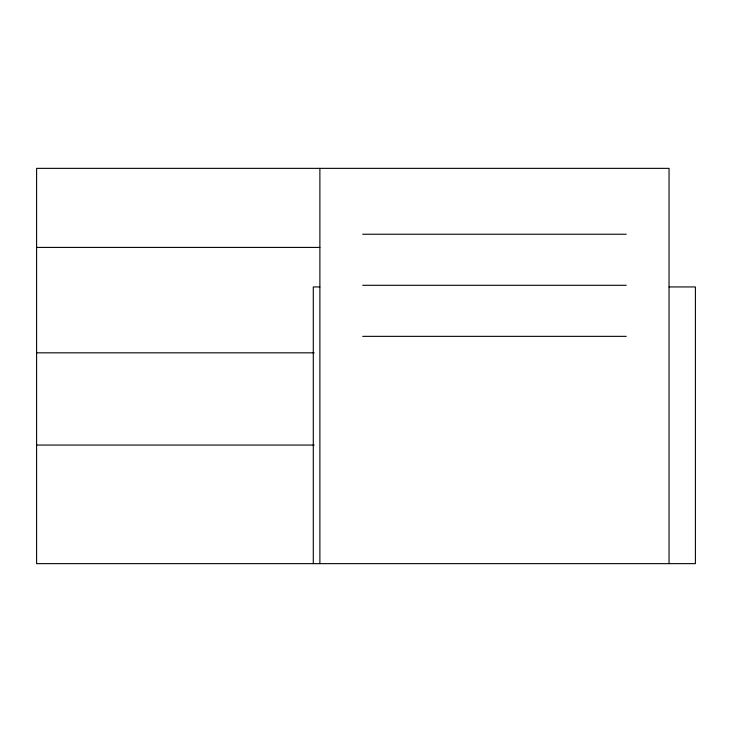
<?xml version="1.0" encoding="UTF-8"?>
<svg xmlns="http://www.w3.org/2000/svg" width="732" height="732" viewBox="0 0 732 732"><rect width="100%" height="100%" fill="white"/><g stroke="black" fill="none" stroke-linecap="round" stroke-linejoin="round"><path stroke-width="1.1" d="M362.706 234.24L626.226 234.24M36.6 247.416L319.884 247.416M362.706 285.297L626.226 285.297M319.884 286.944L313.296 286.944L313.296 563.64M669.048 286.944L695.4 286.944L695.4 563.64L36.6 563.64L36.6 168.36L669.048 168.36L669.048 563.64M362.706 336.354L626.226 336.354M36.6 352.824L314.184 352.824M36.6 445.056L314.184 445.056M319.884 168.36L319.884 563.64"/></g></svg>
